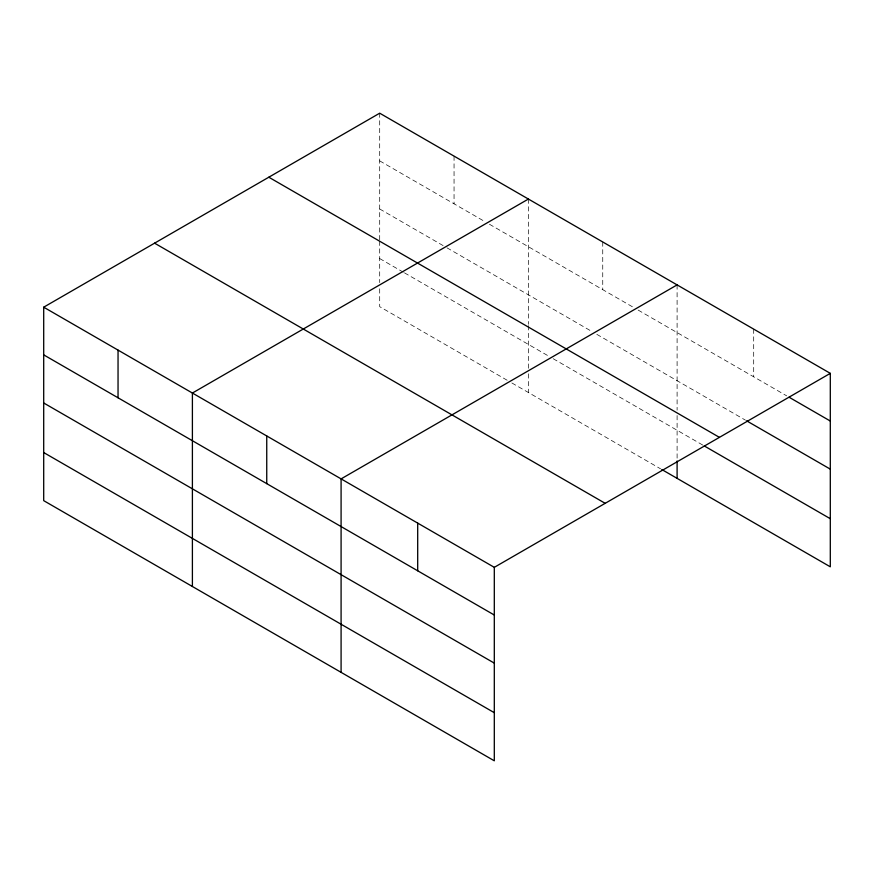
<?xml version="1.0" encoding="UTF-8"?>
<svg xmlns="http://www.w3.org/2000/svg" width="874" height="874" viewBox="0 0 874 874"><rect width="100%" height="100%" fill="white"/><g stroke="black" fill="none" stroke-linecap="round" stroke-linejoin="round"><path stroke-width="0.66" stroke-dasharray="4.37 3.28" d="M379.698 239.804L379.698 113.194M379.698 160.882L484.731 221.515M489.451 224.247L633.431 307.364M638.151 310.095L786.698 395.856M379.698 208.984L445.795 247.145M446.975 247.823L592.124 331.628M596.844 334.36L745.446 420.154M379.698 258.551L403.307 272.185M404.487 272.863L548.457 355.991M553.187 358.711L703.024 445.227M507.16 380.245L379.698 306.665L379.698 287.95M511.88 382.976L660.58 468.825M753.694 329.127L753.694 376.803M677.099 284.902L677.099 410.157M677.099 415.521L677.099 459.648M602.743 241.978L602.743 289.655M528.399 199.053L528.399 324.309M528.399 325.652L528.399 368.457M528.399 373.799L528.399 392.513M454.054 156.118L454.054 203.806M379.698 241.137L379.698 282.608"/><path stroke-width="1.31" d="M43.7 307.189L494.302 567.335L494.302 760.806L43.7 500.649L43.7 307.189L379.698 113.194L830.3 373.351L830.3 566.811L661.76 469.502M528.399 199.053L192.4 393.038L192.4 586.498M677.099 284.902L341.089 478.886L341.089 672.346M494.302 567.335L830.3 373.351M789.058 397.211L830.3 421.028M746.625 420.831L830.3 469.141M268.821 177.214L719.422 437.361M704.204 445.904L830.3 518.708M154.578 243.169L605.179 503.326M43.7 354.866L494.302 615.023M43.7 402.98L494.302 663.126M43.7 452.546L494.302 712.692M677.099 460.991L677.099 478.362M417.696 523.111L417.696 570.788M266.745 435.962L266.745 483.639M118.045 350.113L118.045 397.79"/></g></svg>
